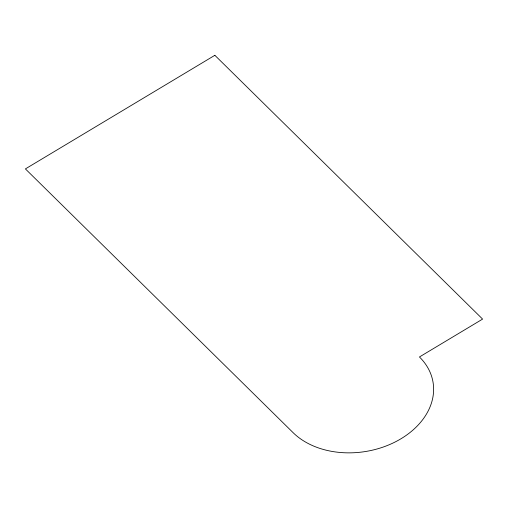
<?xml version="1.0" encoding="UTF-8"?>
<svg xmlns="http://www.w3.org/2000/svg" width="508" height="508" viewBox="0 0 508 508"><rect width="100%" height="100%" fill="white"/><g stroke="black" fill="none" stroke-linecap="round" stroke-linejoin="round"><path stroke-width="0.76" d="M214.852 55.302L25.4 168.904L293.148 432.702A77.768 57.429 -9.1 0 0 400.92 438.798A77.768 57.429 -9.1 0 0 419.449 356.965L482.6 319.1L214.852 55.302"/></g></svg>
